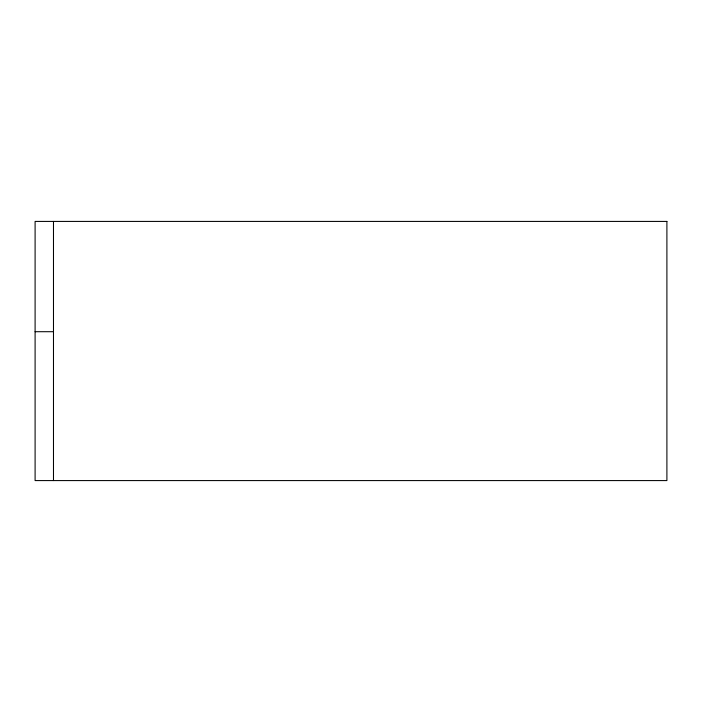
<?xml version="1.0" encoding="UTF-8"?>
<svg xmlns="http://www.w3.org/2000/svg" width="702" height="702" viewBox="0 0 702 702"><rect width="100%" height="100%" fill="white"/><g stroke="black" fill="none" stroke-linecap="round" stroke-linejoin="round"><path stroke-width="1.05" d="M35.1 331.704L53.484 331.704M53.484 221.42L53.484 480.58M666.9 221.42L35.1 221.42L35.1 480.58L666.9 480.58L666.9 221.42"/></g></svg>
